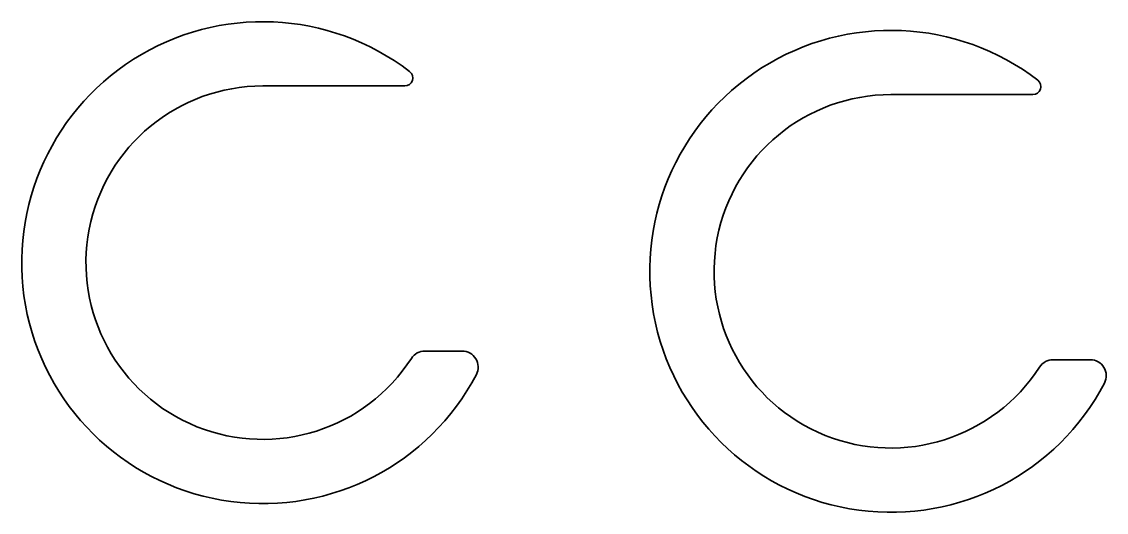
# Model space of a CAD drawing. Extents: x 8.4 to 75.9, y 166.3 to 196.8.
import ezdxf

# ---------------------------------------------------------------- set-up
doc = ezdxf.new("R2010")
doc.units = 0

msp = doc.modelspace()

# ---------------------------------------------------------------- linework, layer by layer
at = {"color": 7, "lineweight": 35}
for p, q in [((23.443817, 192.807434), (32.275578, 192.807434)), ((62.521278, 192.268433), (71.353043, 192.268433)), ((33.530937, 176.307434), (35.843414, 176.307434)), ((72.608398, 175.768433), (74.920876, 175.768433))]:
    msp.add_line(p, q, dxfattribs=at)
for centre, radius, start, end in [((23.443817, 181.807434), 15, 52.476487, 332.335997), ((62.521278, 181.268433), 15, 52.476487, 332.335997), ((32.275578, 193.307434), 0.5, 269.999997, 52.476487), ((71.353043, 192.768433), 0.5, 269.999997, 52.476487), ((23.443817, 181.807434), 11, 90.000003, 327.202832), ((62.521278, 181.268433), 11, 90.000003, 327.202832), ((33.530937, 175.307434), 1, 90.000003, 147.20283), ((35.843414, 175.307434), 1, 332.335997, 90.000003), ((72.608398, 174.768433), 1, 90.000003, 147.20283), ((74.920876, 174.768433), 1, 332.335997, 90.000003)]:
    msp.add_arc(centre, radius, start, end, dxfattribs=at)

doc.saveas('drawing.dxf')
